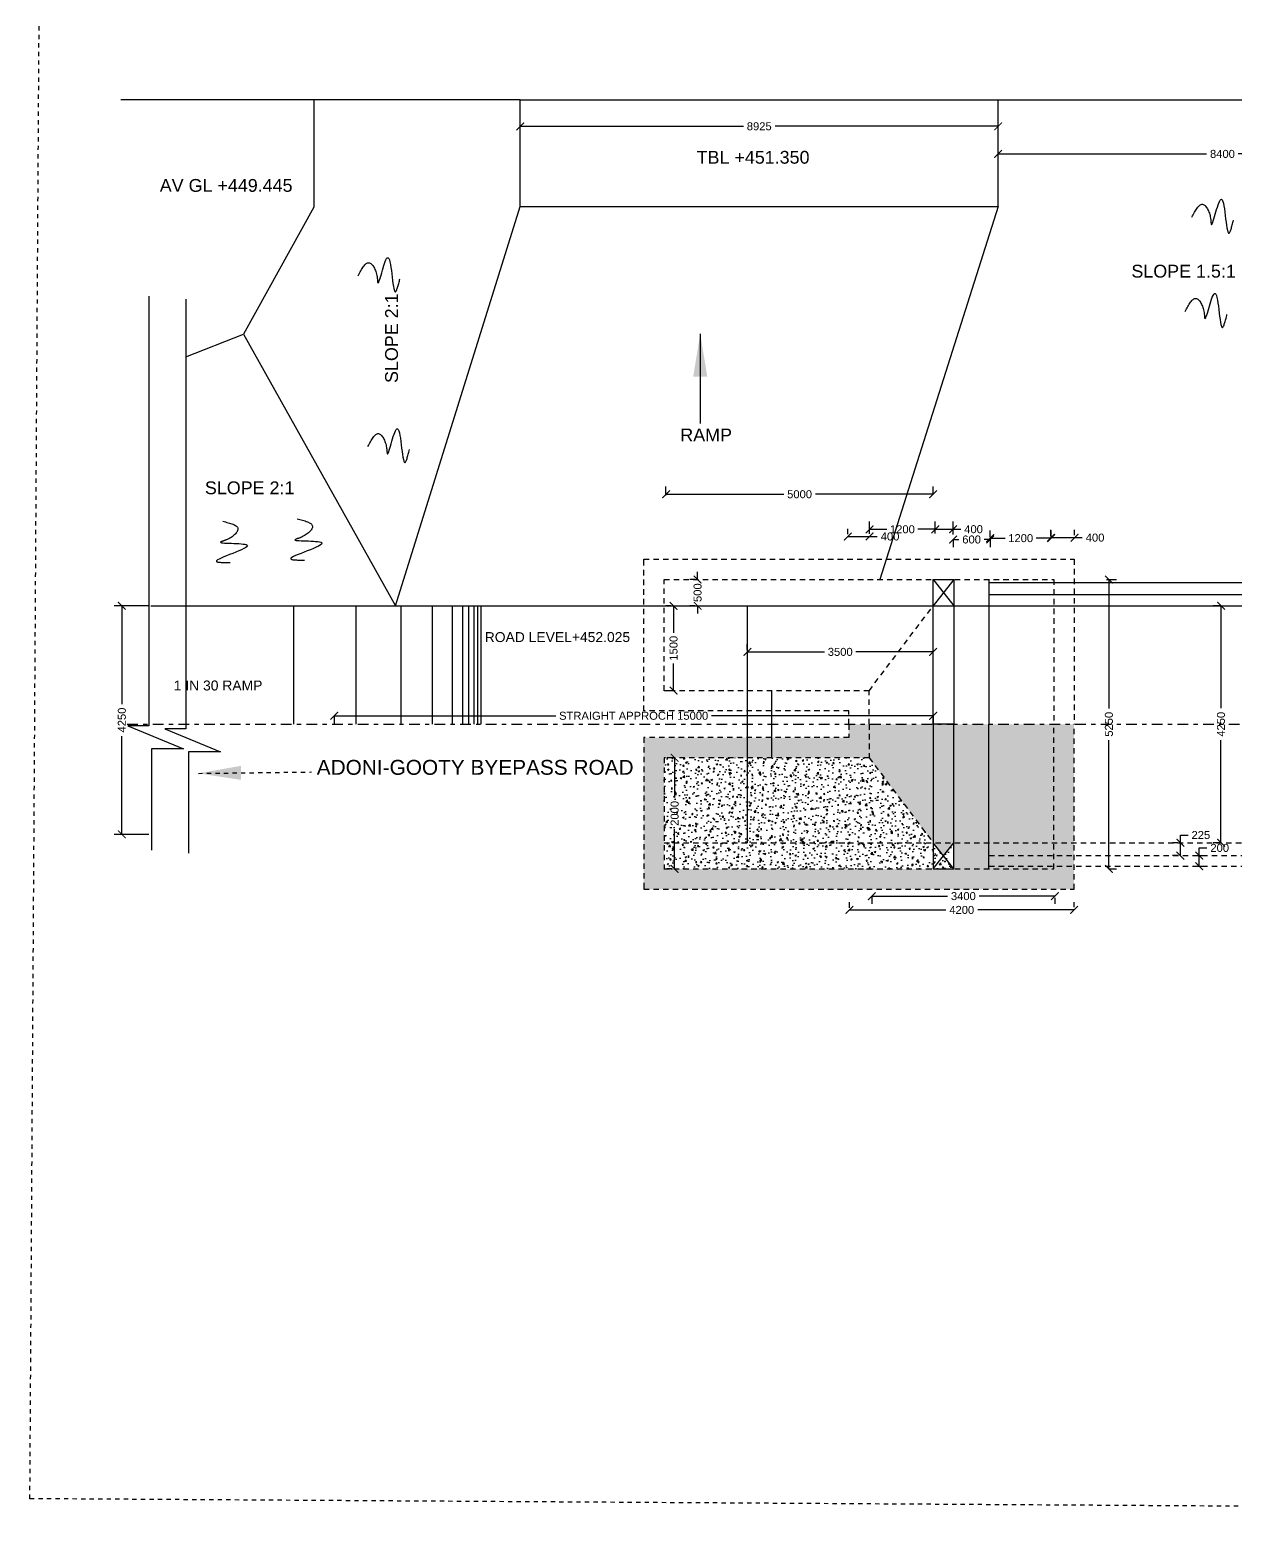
# Model space of a CAD drawing. Header units: inches. Extents: x 334 to 11487, y 381 to 10656.
# Drawn here: x 479.98 to 508.21, y 459.15 to 494.18 of the extents above; entities that cross this region are included whole.
import ezdxf

# ---------------------------------------------------------------- set-up
doc = ezdxf.new("R2010")
doc.units = ezdxf.units.IN
doc.header["$MEASUREMENT"] = 0
doc.linetypes.add('DASHDOT', pattern=[1, 0.5, -0.25, 0, -0.25])
doc.linetypes.add('HIDDEN', pattern=[9.525, 6.35, -3.175])
for name, color, linetype in [('DIMENSION', 255, 'Continuous'), ('DRAWING', 7, 'Continuous'), ('HATCH', 7, 'Continuous'), ('TEXT', 255, 'Continuous')]:
    doc.layers.add(name, color=color, linetype=linetype)
doc.layers.get('0').off()
doc.styles.get("Standard").update_dxf_attribs({"font": 'arial.ttf'})
doc.styles.add('TIMES NEW ROMAN', font='times.ttf')
doc.dimstyles.new('dig', dxfattribs={"dimtxt": 0.1875, "dimasz": 0.18, "dimexe": 0.18, "dimexo": 0.0625, "dimgap": 0.09, "dimtad": 0, "dimtih": 1, "dimtoh": 1, "dimdec": 4, "dimzin": 0, "dimdsep": 46, "dimtxsty": 'Standard', "dimblk": 'ARCHTICK', "dimcen": 0.09, "dimadec": 0, "dimazin": 0, "dimtfac": 1, "dimtdec": 4, "dimtofl": 0, "dimtmove": 0, "dimatfit": 3, "dimldrblk": 'ARCHTICK', "dimfxl": 1, "dimtolj": 1, "dimtzin": 0, "dimarcsym": 0})
doc.dimstyles.new('ISO-25', dxfattribs={"dimtxt": 0.636364, "dimasz": 1, "dimexe": 1.25, "dimexo": 0.625, "dimtad": 0, "dimtih": 1, "dimtoh": 1, "dimlfac": 100, "dimtxsty": 'TIMES NEW ROMAN', "dimcen": 2.5, "dimadec": 0, "dimazin": 0, "dimtfac": 1, "dimtmove": 0, "dimatfit": 3, "dimfxl": 1, "dimarcsym": 0})
pattern_1 = [(50, (0, 0), (0.35863009, -0.03137607), [0.0375, -0.4125]), (355, (0, 0), (-0.06937567, 0.37609607), [0.03, -0.33]), (100.4514, (0.0299, -0.0026), (0.28925469, 0.34471977), [0.0318701, -0.35057106]), (46.1842, (0, 0.1), (0.53362052, -0.0827595), [0.05625, -0.61875]), (96.6356, (0.04447, 0.0931), (0.46733135, 0.48705894), [0.04780514, -0.5258565]), (351.1842, (0, 0.1), (0.46733097, 0.4870593), [0.045, -0.495]), (21, (0.05, 0.075), (0.29845353, -0.20130945), [0.0375, -0.4125]), (326, (0.05, 0.075), (0.12165767, 0.36257502), [0.03, -0.33]), (71.4514, (0.07487, 0.05822), (0.42011131, 0.16126525), [0.0318701, -0.35057106]), (37.5, (0, 0), (0.006079928, 0.166446927), [0, -0.326, 0, -0.335, 0, -0.33125]), (7.5, (0, 0), (0.13153477, 0.197205856), [0, -0.191, 0, -0.3185, 0, -0.12625]), (327.5, (-0.1115, 0), (0.266911218, -0.011277436), [0, -0.125, 0, -0.39, 0, -0.5175]), (317.5, (-0.1615, 0), (0.291593085, 0.05005249), [0, -0.1625, 0, -0.259, 0, -0.3675])]

# ---------------------------------------------------------------- blocks, each defined once
blk = doc.blocks.new('_ArchTick')
at = {"color": 0, "linetype": 'ByBlock', "const_width": 0.15}
blk.add_lwpolyline([(-0.5, -0.5), (0.5, 0.5)], dxfattribs=at)
blk = doc.blocks.new('*D67')
at = {"layer": 'Defpoints', "color": 0, "ltscale": 0.02, "transparency": 16777216}
for p in [(494.88, 483.203), (501.137, 483.297), (501.137, 483.234)]:
    blk.add_point(p, dxfattribs=at)
at = {"layer": 'DIMENSION', "color": 0, "lineweight": -2, "ltscale": 0.02, "transparency": 16777216}
for p, q in [((494.88, 483.266), (494.88, 483.477)), ((501.137, 483.297), (501.137, 483.477)), ((494.88, 483.297), (497.639, 483.297)), ((501.137, 483.297), (498.378, 483.297))]:
    blk.add_line(p, q, dxfattribs=at)
at = {"layer": 'DIMENSION', "color": 0, "lineweight": -2, "ltscale": 0.02, "transparency": 16777216, "xscale": 0.18, "yscale": 0.18, "zscale": 0.18, "rotation": 180}
blk.add_blockref('_ArchTick', (494.88, 483.297), dxfattribs=at)
at = {"layer": 'DIMENSION', "color": 0, "lineweight": -2, "ltscale": 0.02, "transparency": 16777216, "xscale": 0.18, "yscale": 0.18, "zscale": 0.18}
blk.add_blockref('_ArchTick', (501.137, 483.297), dxfattribs=at)
at = {"layer": 'DIMENSION', "color": 0, "ltscale": 0.02, "transparency": 16777216, "insert": (498.009, 483.297), "char_height": 0.1875, "attachment_point": 5}
blk.add_mtext('\\A1;5000', dxfattribs=at)
blk = doc.blocks.new('*D68')
at = {"layer": 'Defpoints', "color": 0, "ltscale": 0.02, "transparency": 16777216}
for p in [(487.109, 478.174), (501.137, 478.174), (501.137, 478.107)]:
    blk.add_point(p, dxfattribs=at)
at = {"layer": 'DIMENSION', "color": 0, "lineweight": -2, "ltscale": 0.02, "transparency": 16777216}
for p, q in [((487.109, 478.111), (487.109, 477.927)), ((487.109, 478.107), (492.298, 478.107)), ((501.137, 478.107), (495.947, 478.107)), ((501.137, 478.111), (501.137, 477.927))]:
    blk.add_line(p, q, dxfattribs=at)
at = {"layer": 'DIMENSION', "color": 0, "lineweight": -2, "ltscale": 0.02, "transparency": 16777216, "xscale": 0.18, "yscale": 0.18, "zscale": 0.18, "rotation": 180}
blk.add_blockref('_ArchTick', (487.109, 478.107), dxfattribs=at)
at = {"layer": 'DIMENSION', "color": 0, "lineweight": -2, "ltscale": 0.02, "transparency": 16777216, "xscale": 0.18, "yscale": 0.18, "zscale": 0.18}
blk.add_blockref('_ArchTick', (501.137, 478.107), dxfattribs=at)
at = {"layer": 'DIMENSION', "color": 0, "ltscale": 0.02, "transparency": 16777216, "insert": (494.123, 478.107), "char_height": 0.1875, "attachment_point": 5}
blk.add_mtext('\\A1;STRAIGHT APPROCH 15000', dxfattribs=at)
blk = doc.blocks.new('*D69')
at = {"layer": 'Defpoints', "color": 0, "ltscale": 0.02, "transparency": 16777216}
for p in [(495.058, 480.685), (495.058, 478.695), (495.058, 478.695)]:
    blk.add_point(p, dxfattribs=at)
at = {"layer": 'DIMENSION', "color": 0, "lineweight": -2, "ltscale": 0.02, "transparency": 16777216}
for p, q in [((494.996, 480.685), (494.878, 480.685)), ((495.058, 480.685), (495.058, 480.051)), ((495.058, 478.695), (495.058, 479.329)), ((494.996, 478.695), (494.878, 478.695))]:
    blk.add_line(p, q, dxfattribs=at)
at = {"layer": 'DIMENSION', "color": 0, "lineweight": -2, "ltscale": 0.02, "transparency": 16777216, "xscale": 0.18, "yscale": 0.18, "zscale": 0.18}
for p, rotation in [((495.058, 480.685), 90), ((495.058, 478.695), 270)]:
    blk.add_blockref('_ArchTick', p, dxfattribs=dict(at, rotation=rotation))
at = {"layer": 'DIMENSION', "color": 0, "ltscale": 0.02, "transparency": 16777216, "insert": (495.058, 479.69), "char_height": 0.1875, "attachment_point": 5, "rotation": 90}
blk.add_mtext('\\A1;1500', dxfattribs=at)
blk = doc.blocks.new('*D70')
at = {"layer": 'Defpoints', "color": 0, "ltscale": 0.02, "transparency": 16777216}
for p in [(495.621, 481.299), (495.621, 480.685), (495.621, 480.685)]:
    blk.add_point(p, dxfattribs=at)
at = {"layer": 'DIMENSION', "color": 0, "lineweight": -2, "ltscale": 0.02, "transparency": 16777216}
for p, q in [((495.621, 481.299), (495.621, 481.479)), ((495.559, 481.299), (495.441, 481.299)), ((495.559, 480.685), (495.441, 480.685)), ((495.621, 480.685), (495.621, 480.505))]:
    blk.add_line(p, q, dxfattribs=at)
at = {"layer": 'DIMENSION', "color": 0, "lineweight": -2, "ltscale": 0.02, "transparency": 16777216, "xscale": 0.18, "yscale": 0.18, "zscale": 0.18}
for p, rotation in [((495.621, 481.299), 270), ((495.621, 480.685), 90)]:
    blk.add_blockref('_ArchTick', p, dxfattribs=dict(at, rotation=rotation))
at = {"layer": 'DIMENSION', "color": 0, "ltscale": 0.02, "transparency": 16777216, "insert": (495.621, 480.992), "char_height": 0.1875, "attachment_point": 5, "rotation": 90}
blk.add_mtext('\\A1;500', dxfattribs=at)
blk = doc.blocks.new('*D71')
at = {"layer": 'Defpoints', "color": 0, "ltscale": 0.02, "transparency": 16777216}
for p in [(496.784, 479.597), (501.137, 479.604), (501.137, 479.597)]:
    blk.add_point(p, dxfattribs=at)
at = {"layer": 'DIMENSION', "color": 0, "lineweight": -2, "ltscale": 0.02, "transparency": 16777216}
for p, q in [((496.784, 479.66), (496.784, 479.784)), ((496.784, 479.604), (498.591, 479.604)), ((501.137, 479.604), (499.33, 479.604)), ((501.137, 479.66), (501.137, 479.784))]:
    blk.add_line(p, q, dxfattribs=at)
at = {"layer": 'DIMENSION', "color": 0, "lineweight": -2, "ltscale": 0.02, "transparency": 16777216, "xscale": 0.18, "yscale": 0.18, "zscale": 0.18, "rotation": 180}
blk.add_blockref('_ArchTick', (496.784, 479.604), dxfattribs=at)
at = {"layer": 'DIMENSION', "color": 0, "lineweight": -2, "ltscale": 0.02, "transparency": 16777216, "xscale": 0.18, "yscale": 0.18, "zscale": 0.18}
blk.add_blockref('_ArchTick', (501.137, 479.604), dxfattribs=at)
at = {"layer": 'DIMENSION', "color": 0, "ltscale": 0.02, "transparency": 16777216, "insert": (498.961, 479.604), "char_height": 0.1875, "attachment_point": 5}
blk.add_mtext('\\A1;3500', dxfattribs=at)
blk = doc.blocks.new('*D72')
at = {"layer": 'Defpoints', "color": 0, "ltscale": 0.02, "transparency": 16777216}
for p in [(499.136, 482.3), (499.648, 482.308), (499.648, 482.308)]:
    blk.add_point(p, dxfattribs=at)
at = {"layer": 'DIMENSION', "color": 0, "lineweight": -2, "ltscale": 0.02, "transparency": 16777216}
for p, q in [((499.136, 482.362), (499.136, 482.488)), ((499.648, 482.37), (499.648, 482.488)), ((499.136, 482.308), (499.648, 482.308)), ((499.648, 482.308), (499.828, 482.308))]:
    blk.add_line(p, q, dxfattribs=at)
at = {"layer": 'DIMENSION', "color": 0, "lineweight": -2, "ltscale": 0.02, "transparency": 16777216, "xscale": 0.18, "yscale": 0.18, "zscale": 0.18, "rotation": 180}
blk.add_blockref('_ArchTick', (499.136, 482.308), dxfattribs=at)
at = {"layer": 'DIMENSION', "color": 0, "lineweight": -2, "ltscale": 0.02, "transparency": 16777216, "xscale": 0.18, "yscale": 0.18, "zscale": 0.18}
blk.add_blockref('_ArchTick', (499.648, 482.308), dxfattribs=at)
at = {"layer": 'DIMENSION', "color": 0, "ltscale": 0.02, "transparency": 16777216, "insert": (500.128, 482.308), "char_height": 0.1875, "attachment_point": 5}
blk.add_mtext('\\A1;400', dxfattribs=at)
blk = doc.blocks.new('*D73')
at = {"layer": 'Defpoints', "color": 0, "ltscale": 0.02, "transparency": 16777216}
for p in [(499.648, 482.476), (499.648, 482.308), (501.187, 482.313)]:
    blk.add_point(p, dxfattribs=at)
at = {"layer": 'DIMENSION', "color": 0, "lineweight": -2, "ltscale": 0.02, "transparency": 16777216}
for p, q in [((499.648, 482.37), (499.648, 482.656)), ((499.648, 482.476), (500.056, 482.476)), ((501.187, 482.476), (500.778, 482.476)), ((501.187, 482.375), (501.187, 482.656))]:
    blk.add_line(p, q, dxfattribs=at)
at = {"layer": 'DIMENSION', "color": 0, "lineweight": -2, "ltscale": 0.02, "transparency": 16777216, "xscale": 0.18, "yscale": 0.18, "zscale": 0.18, "rotation": 180}
blk.add_blockref('_ArchTick', (499.648, 482.476), dxfattribs=at)
at = {"layer": 'DIMENSION', "color": 0, "lineweight": -2, "ltscale": 0.02, "transparency": 16777216, "xscale": 0.18, "yscale": 0.18, "zscale": 0.18}
blk.add_blockref('_ArchTick', (501.187, 482.476), dxfattribs=at)
at = {"layer": 'DIMENSION', "color": 0, "ltscale": 0.02, "transparency": 16777216, "insert": (500.417, 482.476), "char_height": 0.1875, "attachment_point": 5}
blk.add_mtext('\\A1;1200', dxfattribs=at)
blk = doc.blocks.new('*D74')
at = {"layer": 'Defpoints', "color": 0, "ltscale": 0.02, "transparency": 16777216}
for p in [(501.603, 482.478), (501.187, 482.313), (501.603, 482.294)]:
    blk.add_point(p, dxfattribs=at)
at = {"layer": 'DIMENSION', "color": 0, "lineweight": -2, "ltscale": 0.02, "transparency": 16777216}
for p, q in [((501.187, 482.375), (501.187, 482.658)), ((501.187, 482.478), (501.603, 482.478)), ((501.603, 482.356), (501.603, 482.658)), ((501.603, 482.478), (501.783, 482.478))]:
    blk.add_line(p, q, dxfattribs=at)
at = {"layer": 'DIMENSION', "color": 0, "lineweight": -2, "ltscale": 0.02, "transparency": 16777216, "xscale": 0.18, "yscale": 0.18, "zscale": 0.18, "rotation": 180}
blk.add_blockref('_ArchTick', (501.187, 482.478), dxfattribs=at)
at = {"layer": 'DIMENSION', "color": 0, "lineweight": -2, "ltscale": 0.02, "transparency": 16777216, "xscale": 0.18, "yscale": 0.18, "zscale": 0.18}
blk.add_blockref('_ArchTick', (501.603, 482.478), dxfattribs=at)
at = {"layer": 'DIMENSION', "color": 0, "ltscale": 0.02, "transparency": 16777216, "insert": (502.084, 482.478), "char_height": 0.1875, "attachment_point": 5}
blk.add_mtext('\\A1;400', dxfattribs=at)
blk = doc.blocks.new('*D75')
at = {"layer": 'Defpoints', "color": 0, "ltscale": 0.02, "transparency": 16777216}
for p in [(501.603, 482.294), (502.474, 482.294), (502.474, 482.237)]:
    blk.add_point(p, dxfattribs=at)
at = {"layer": 'DIMENSION', "color": 0, "lineweight": -2, "ltscale": 0.02, "transparency": 16777216}
for p, q in [((501.603, 482.237), (501.741, 482.237)), ((501.603, 482.231), (501.603, 482.057)), ((502.474, 482.237), (502.336, 482.237)), ((502.474, 482.231), (502.474, 482.057))]:
    blk.add_line(p, q, dxfattribs=at)
at = {"layer": 'DIMENSION', "color": 0, "lineweight": -2, "ltscale": 0.02, "transparency": 16777216, "xscale": 0.18, "yscale": 0.18, "zscale": 0.18, "rotation": 180}
blk.add_blockref('_ArchTick', (501.603, 482.237), dxfattribs=at)
at = {"layer": 'DIMENSION', "color": 0, "lineweight": -2, "ltscale": 0.02, "transparency": 16777216, "xscale": 0.18, "yscale": 0.18, "zscale": 0.18}
blk.add_blockref('_ArchTick', (502.474, 482.237), dxfattribs=at)
at = {"layer": 'DIMENSION', "color": 0, "ltscale": 0.02, "transparency": 16777216, "insert": (502.038, 482.237), "char_height": 0.1875, "attachment_point": 5}
blk.add_mtext('\\A1;600', dxfattribs=at)
blk = doc.blocks.new('*D76')
at = {"layer": 'Defpoints', "color": 0, "ltscale": 0.02, "transparency": 16777216}
for p in [(502.474, 482.231), (503.903, 482.268), (503.903, 482.211)]:
    blk.add_point(p, dxfattribs=at)
at = {"layer": 'DIMENSION', "color": 0, "lineweight": -2, "ltscale": 0.02, "transparency": 16777216}
for p, q in [((502.474, 482.294), (502.474, 482.448)), ((503.903, 482.274), (503.903, 482.448)), ((502.474, 482.268), (502.827, 482.268)), ((503.903, 482.268), (503.549, 482.268))]:
    blk.add_line(p, q, dxfattribs=at)
at = {"layer": 'DIMENSION', "color": 0, "lineweight": -2, "ltscale": 0.02, "transparency": 16777216, "xscale": 0.18, "yscale": 0.18, "zscale": 0.18, "rotation": 180}
blk.add_blockref('_ArchTick', (502.474, 482.268), dxfattribs=at)
at = {"layer": 'DIMENSION', "color": 0, "lineweight": -2, "ltscale": 0.02, "transparency": 16777216, "xscale": 0.18, "yscale": 0.18, "zscale": 0.18}
blk.add_blockref('_ArchTick', (503.903, 482.268), dxfattribs=at)
at = {"layer": 'DIMENSION', "color": 0, "ltscale": 0.02, "transparency": 16777216, "insert": (503.188, 482.268), "char_height": 0.1875, "attachment_point": 5}
blk.add_mtext('\\A1;1200', dxfattribs=at)
blk = doc.blocks.new('*D77')
at = {"layer": 'Defpoints', "color": 0, "ltscale": 0.02, "transparency": 16777216}
for p in [(503.894, 482.259), (504.45, 482.281), (504.45, 482.281)]:
    blk.add_point(p, dxfattribs=at)
at = {"layer": 'DIMENSION', "color": 0, "lineweight": -2, "ltscale": 0.02, "transparency": 16777216}
for p, q in [((503.894, 482.321), (503.894, 482.461)), ((504.45, 482.343), (504.45, 482.461)), ((503.894, 482.281), (504.45, 482.281)), ((504.45, 482.281), (504.63, 482.281))]:
    blk.add_line(p, q, dxfattribs=at)
at = {"layer": 'DIMENSION', "color": 0, "lineweight": -2, "ltscale": 0.02, "transparency": 16777216, "xscale": 0.18, "yscale": 0.18, "zscale": 0.18, "rotation": 180}
blk.add_blockref('_ArchTick', (503.894, 482.281), dxfattribs=at)
at = {"layer": 'DIMENSION', "color": 0, "lineweight": -2, "ltscale": 0.02, "transparency": 16777216, "xscale": 0.18, "yscale": 0.18, "zscale": 0.18}
blk.add_blockref('_ArchTick', (504.45, 482.281), dxfattribs=at)
at = {"layer": 'DIMENSION', "color": 0, "ltscale": 0.02, "transparency": 16777216, "insert": (504.93, 482.281), "char_height": 0.1875, "attachment_point": 5}
blk.add_mtext('\\A1;400', dxfattribs=at)
blk = doc.blocks.new('*D80')
at = {"layer": 'Defpoints', "color": 0, "ltscale": 0.02, "transparency": 16777216}
for p in [(505.136, 481.299), (505.185, 474.519), (505.254, 474.519)]:
    blk.add_point(p, dxfattribs=at)
at = {"layer": 'DIMENSION', "color": 0, "lineweight": -2, "ltscale": 0.02, "transparency": 16777216}
for p, q in [((505.199, 481.299), (505.434, 481.299)), ((505.254, 481.299), (505.254, 478.279)), ((505.254, 474.519), (505.254, 477.539)), ((505.248, 474.519), (505.434, 474.519))]:
    blk.add_line(p, q, dxfattribs=at)
at = {"layer": 'DIMENSION', "color": 0, "lineweight": -2, "ltscale": 0.02, "transparency": 16777216, "xscale": 0.18, "yscale": 0.18, "zscale": 0.18}
for p, rotation in [((505.254, 481.299), 90), ((505.254, 474.519), 270)]:
    blk.add_blockref('_ArchTick', p, dxfattribs=dict(at, rotation=rotation))
at = {"layer": 'DIMENSION', "color": 0, "ltscale": 0.02, "transparency": 16777216, "insert": (505.254, 477.909), "char_height": 0.1875, "attachment_point": 5, "rotation": 90}
blk.add_mtext('\\A1;5250', dxfattribs=at)
blk = doc.blocks.new('*D81')
at = {"layer": 'Defpoints', "color": 0, "ltscale": 0.02, "transparency": 16777216}
for p in [(507.879, 480.685), (507.946, 480.685), (507.946, 475.133)]:
    blk.add_point(p, dxfattribs=at)
at = {"layer": 'DIMENSION', "color": 0, "lineweight": -2, "ltscale": 0.02, "transparency": 16777216}
for p, q in [((507.884, 480.685), (507.699, 480.685)), ((507.879, 480.685), (507.879, 478.283)), ((507.879, 475.133), (507.879, 477.536)), ((507.884, 475.133), (507.699, 475.133))]:
    blk.add_line(p, q, dxfattribs=at)
at = {"layer": 'DIMENSION', "color": 0, "lineweight": -2, "ltscale": 0.02, "transparency": 16777216, "xscale": 0.18, "yscale": 0.18, "zscale": 0.18}
for p, rotation in [((507.879, 480.685), 90), ((507.879, 475.133), 270)]:
    blk.add_blockref('_ArchTick', p, dxfattribs=dict(at, rotation=rotation))
at = {"layer": 'DIMENSION', "color": 0, "ltscale": 0.02, "transparency": 16777216, "insert": (507.879, 477.909), "char_height": 0.1875, "attachment_point": 5, "rotation": 90}
blk.add_mtext('\\A1;4250', dxfattribs=at)
blk = doc.blocks.new('*D82')
at = {"layer": 'Defpoints', "color": 0, "ltscale": 0.02, "transparency": 16777216}
for p in [(506.927, 475.133), (506.927, 475.133), (506.927, 474.831)]:
    blk.add_point(p, dxfattribs=at)
at = {"layer": 'DIMENSION', "color": 0, "lineweight": -2, "ltscale": 0.02, "transparency": 16777216}
for p, q in [((506.865, 475.133), (506.747, 475.133)), ((506.927, 475.133), (506.927, 475.313)), ((506.927, 475.313), (507.107, 475.313)), ((506.927, 474.831), (506.927, 475.133)), ((506.865, 474.831), (506.747, 474.831))]:
    blk.add_line(p, q, dxfattribs=at)
at = {"layer": 'DIMENSION', "color": 0, "lineweight": -2, "ltscale": 0.02, "transparency": 16777216, "xscale": 0.18, "yscale": 0.18, "zscale": 0.18}
for p, rotation in [((506.927, 475.133), 90), ((506.927, 474.831), 270)]:
    blk.add_blockref('_ArchTick', p, dxfattribs=dict(at, rotation=rotation))
at = {"layer": 'DIMENSION', "color": 0, "ltscale": 0.02, "transparency": 16777216, "insert": (507.407, 475.313), "char_height": 0.1875, "attachment_point": 5}
blk.add_mtext('\\A1;225', dxfattribs=at)
blk = doc.blocks.new('*D83')
at = {"layer": 'Defpoints', "color": 0, "ltscale": 0.02, "transparency": 16777216}
for p in [(507.282, 474.831), (507.371, 474.831), (507.282, 474.583)]:
    blk.add_point(p, dxfattribs=at)
at = {"layer": 'DIMENSION', "color": 0, "lineweight": -2, "ltscale": 0.02, "transparency": 16777216}
for p, q in [((507.344, 474.831), (507.551, 474.831)), ((507.371, 474.831), (507.371, 475.011)), ((507.371, 475.011), (507.551, 475.011)), ((507.371, 474.583), (507.371, 474.831)), ((507.344, 474.583), (507.551, 474.583))]:
    blk.add_line(p, q, dxfattribs=at)
at = {"layer": 'DIMENSION', "color": 0, "lineweight": -2, "ltscale": 0.02, "transparency": 16777216, "xscale": 0.18, "yscale": 0.18, "zscale": 0.18}
for p, rotation in [((507.371, 474.831), 90), ((507.371, 474.583), 270)]:
    blk.add_blockref('_ArchTick', p, dxfattribs=dict(at, rotation=rotation))
at = {"layer": 'DIMENSION', "color": 0, "ltscale": 0.02, "transparency": 16777216, "insert": (507.849, 475.011), "char_height": 0.1875, "attachment_point": 5}
blk.add_mtext('\\A1;200', dxfattribs=at)
blk = doc.blocks.new('*D94')
at = {"layer": 'Defpoints', "color": 0, "ltscale": 0.02, "transparency": 16777216}
for p in [(495.083, 477.123), (495.083, 477.123), (495.083, 474.519)]:
    blk.add_point(p, dxfattribs=at)
at = {"layer": 'DIMENSION', "color": 0, "lineweight": -2, "ltscale": 0.02, "transparency": 16777216}
for p, q in [((495.021, 477.123), (494.903, 477.123)), ((495.083, 477.123), (495.083, 476.192)), ((495.083, 474.519), (495.083, 475.45)), ((495.021, 474.519), (494.903, 474.519))]:
    blk.add_line(p, q, dxfattribs=at)
at = {"layer": 'DIMENSION', "color": 0, "lineweight": -2, "ltscale": 0.02, "transparency": 16777216, "xscale": 0.18, "yscale": 0.18, "zscale": 0.18}
for p, rotation in [((495.083, 477.123), 90), ((495.083, 474.519), 270)]:
    blk.add_blockref('_ArchTick', p, dxfattribs=dict(at, rotation=rotation))
at = {"layer": 'DIMENSION', "color": 0, "ltscale": 0.02, "transparency": 16777216, "insert": (495.083, 475.821), "char_height": 0.1875, "attachment_point": 5, "rotation": 90}
blk.add_mtext('\\A1;2000', dxfattribs=at)
blk = doc.blocks.new('*D95')
at = {"layer": 'Defpoints', "color": 0, "ltscale": 0.02, "transparency": 16777216}
for p in [(499.699, 473.922), (503.991, 473.906), (503.991, 473.882)]:
    blk.add_point(p, dxfattribs=at)
at = {"layer": 'DIMENSION', "color": 0, "lineweight": -2, "ltscale": 0.02, "transparency": 16777216}
for p, q in [((499.699, 473.882), (501.476, 473.882)), ((499.699, 473.86), (499.699, 473.702)), ((503.991, 473.882), (502.215, 473.882)), ((503.991, 473.844), (503.991, 473.702))]:
    blk.add_line(p, q, dxfattribs=at)
at = {"layer": 'DIMENSION', "color": 0, "lineweight": -2, "ltscale": 0.02, "transparency": 16777216, "xscale": 0.18, "yscale": 0.18, "zscale": 0.18, "rotation": 180}
blk.add_blockref('_ArchTick', (499.699, 473.882), dxfattribs=at)
at = {"layer": 'DIMENSION', "color": 0, "lineweight": -2, "ltscale": 0.02, "transparency": 16777216, "xscale": 0.18, "yscale": 0.18, "zscale": 0.18}
blk.add_blockref('_ArchTick', (503.991, 473.882), dxfattribs=at)
at = {"layer": 'DIMENSION', "color": 0, "ltscale": 0.02, "transparency": 16777216, "insert": (501.845, 473.882), "char_height": 0.1875, "attachment_point": 5}
blk.add_mtext('\\A1;3400', dxfattribs=at)
blk = doc.blocks.new('*D96')
at = {"layer": 'Defpoints', "color": 0, "ltscale": 0.02, "transparency": 16777216}
for p in [(499.176, 473.55), (504.438, 473.558), (504.438, 473.558)]:
    blk.add_point(p, dxfattribs=at)
at = {"layer": 'DIMENSION', "color": 0, "lineweight": -2, "ltscale": 0.02, "transparency": 16777216}
for p, q in [((499.176, 473.612), (499.176, 473.738)), ((504.438, 473.62), (504.438, 473.738)), ((499.176, 473.558), (501.433, 473.558)), ((504.438, 473.558), (502.18, 473.558))]:
    blk.add_line(p, q, dxfattribs=at)
at = {"layer": 'DIMENSION', "color": 0, "lineweight": -2, "ltscale": 0.02, "transparency": 16777216, "xscale": 0.18, "yscale": 0.18, "zscale": 0.18, "rotation": 180}
blk.add_blockref('_ArchTick', (499.176, 473.558), dxfattribs=at)
at = {"layer": 'DIMENSION', "color": 0, "lineweight": -2, "ltscale": 0.02, "transparency": 16777216, "xscale": 0.18, "yscale": 0.18, "zscale": 0.18}
blk.add_blockref('_ArchTick', (504.438, 473.558), dxfattribs=at)
at = {"layer": 'DIMENSION', "color": 0, "ltscale": 0.02, "transparency": 16777216, "insert": (501.807, 473.558), "char_height": 0.1875, "attachment_point": 5}
blk.add_mtext('\\A1;4200', dxfattribs=at)
blk = doc.blocks.new('*D98')
at = {"layer": 'Defpoints', "color": 0, "ltscale": 0.02, "transparency": 16777216}
for p in [(502.66, 491.918), (502.66, 491.902), (491.468, 491.785)]:
    blk.add_point(p, dxfattribs=at)
at = {"layer": 'DIMENSION', "color": 0, "lineweight": -2, "ltscale": 0.02, "transparency": 16777216}
for p, q in [((491.468, 491.848), (491.468, 492.098)), ((491.468, 491.918), (496.693, 491.918)), ((502.66, 491.918), (497.435, 491.918)), ((502.66, 491.964), (502.66, 492.098))]:
    blk.add_line(p, q, dxfattribs=at)
at = {"layer": 'DIMENSION', "color": 0, "lineweight": -2, "ltscale": 0.02, "transparency": 16777216, "xscale": 0.18, "yscale": 0.18, "zscale": 0.18, "rotation": 180}
blk.add_blockref('_ArchTick', (491.468, 491.918), dxfattribs=at)
at = {"layer": 'DIMENSION', "color": 0, "lineweight": -2, "ltscale": 0.02, "transparency": 16777216, "xscale": 0.18, "yscale": 0.18, "zscale": 0.18}
blk.add_blockref('_ArchTick', (502.66, 491.918), dxfattribs=at)
at = {"layer": 'DIMENSION', "color": 0, "ltscale": 0.02, "transparency": 16777216, "insert": (497.064, 491.918), "char_height": 0.1875, "attachment_point": 5}
blk.add_mtext('\\A1;8925', dxfattribs=at)
blk = doc.blocks.new('*D99')
at = {"layer": 'Defpoints', "color": 0, "ltscale": 0.02, "transparency": 16777216}
for p in [(513.165, 491.271), (502.66, 491.015), (513.165, 491.015)]:
    blk.add_point(p, dxfattribs=at)
at = {"layer": 'DIMENSION', "color": 0, "lineweight": -2, "ltscale": 0.02, "transparency": 16777216}
for p, q in [((502.66, 491.077), (502.66, 491.451)), ((502.66, 491.271), (507.543, 491.271)), ((513.165, 491.271), (508.283, 491.271)), ((513.165, 491.077), (513.165, 491.451))]:
    blk.add_line(p, q, dxfattribs=at)
at = {"layer": 'DIMENSION', "color": 0, "lineweight": -2, "ltscale": 0.02, "transparency": 16777216, "xscale": 0.18, "yscale": 0.18, "zscale": 0.18, "rotation": 180}
blk.add_blockref('_ArchTick', (502.66, 491.271), dxfattribs=at)
at = {"layer": 'DIMENSION', "color": 0, "lineweight": -2, "ltscale": 0.02, "transparency": 16777216, "xscale": 0.18, "yscale": 0.18, "zscale": 0.18}
blk.add_blockref('_ArchTick', (513.165, 491.271), dxfattribs=at)
at = {"layer": 'DIMENSION', "color": 0, "ltscale": 0.02, "transparency": 16777216, "insert": (507.913, 491.271), "char_height": 0.1875, "attachment_point": 5}
blk.add_mtext('\\A1;8400', dxfattribs=at)
blk = doc.blocks.new('*D119')
at = {"layer": 'Defpoints', "color": 0, "ltscale": 0.02, "transparency": 16777216}
for p in [(482.811, 480.685), (482.136, 475.33), (482.831, 475.33)]:
    blk.add_point(p, dxfattribs=at)
at = {"layer": 'DIMENSION', "color": 0, "lineweight": -2, "ltscale": 0.02, "transparency": 16777216}
for p, q in [((482.749, 480.685), (481.956, 480.685)), ((482.136, 480.685), (482.136, 478.381)), ((482.136, 475.33), (482.136, 477.634)), ((482.768, 475.33), (481.956, 475.33))]:
    blk.add_line(p, q, dxfattribs=at)
at = {"layer": 'DIMENSION', "color": 0, "lineweight": -2, "ltscale": 0.02, "transparency": 16777216, "xscale": 0.18, "yscale": 0.18, "zscale": 0.18}
for p, rotation in [((482.136, 480.685), 90), ((482.136, 475.33), 270)]:
    blk.add_blockref('_ArchTick', p, dxfattribs=dict(at, rotation=rotation))
at = {"layer": 'DIMENSION', "color": 0, "ltscale": 0.02, "transparency": 16777216, "insert": (482.136, 478.008), "char_height": 0.1875, "attachment_point": 5, "rotation": 90}
blk.add_mtext('\\A1;4250', dxfattribs=at)

msp = doc.modelspace()

# ---------------------------------------------------------------- hatches: boundary and pattern name
at = {"layer": 'HATCH', "linetype": 'HIDDEN'}
h = msp.add_hatch(dxfattribs=at)
h.set_pattern_fill('AR-CONC', color=256, scale=0.05, style=0)
h.set_pattern_definition(pattern_1)
h.paths.add_polyline_path([(499.63706, 477.90914), (499.1618, 477.90914), (499.1618, 477.59821), (494.36028, 477.59821), (494.36028, 474.11867), (494.36028, 474.04394), (504.43761, 474.04394), (504.43761, 477.90914), (503.96235, 477.90914), (503.96235, 474.5192), (494.83554, 474.5192), (494.83554, 477.12295), (499.63706, 477.12295)])
h.paths.add_polyline_path([(501.13721, 477.90914), (499.63706, 477.90914), (499.63706, 477.12295), (501.13721, 475.13349)], flags=17)
h.paths.add_polyline_path([(501.62395, 477.90914), (501.13721, 477.90914), (501.13721, 475.13349), (501.38058, 474.82634), (501.62395, 475.13349)], flags=17)
h.paths.add_polyline_path([(502.44376, 477.90914), (501.62395, 477.90914), (501.62395, 474.5192), (502.44376, 474.5192)], flags=17)
h.paths.add_polyline_path([(503.96235, 477.90914), (502.44376, 477.90914), (502.44376, 474.5192), (503.96235, 474.5192)], flags=17)
h = msp.add_hatch(dxfattribs=at)
h.set_pattern_fill('AR-CONC', color=256, scale=0.05, style=0)
h.set_pattern_definition(pattern_1)
h.paths.add_polyline_path([(499.63706, 477.12295), (494.83554, 477.12295), (494.83554, 474.5192), (501.13721, 474.5192), (501.13721, 475.13349)])
h = msp.add_hatch(dxfattribs=at)
h.set_pattern_fill('AR-CONC', color=256, scale=0.05, style=0)
h.set_pattern_definition(pattern_1)
h.paths.add_polyline_path([(501.38058, 474.82634), (501.13721, 475.13349), (501.13721, 474.5192)])
h.paths.add_polyline_path([(501.38058, 474.82634), (501.13721, 474.5192), (501.62395, 474.5192)])
h.paths.add_polyline_path([(501.62395, 475.13349), (501.38058, 474.82634), (501.62395, 474.5192)])

# ---------------------------------------------------------------- linework, layer by layer
at = {"layer": 'DIMENSION', "linetype": 'HIDDEN'}
for points in [[(507.19311, 489.78838), (507.4444, 490.09219), (507.63431, 489.76667), (507.64972, 489.62639), (507.87363, 490.20488), (508.06453, 489.41093), (508.17088, 489.71778)], [(487.67203, 488.41874), (487.92332, 488.72255), (488.11324, 488.39703), (488.12865, 488.25675), (488.35256, 488.83524), (488.54345, 488.04129), (488.6498, 488.34814)], [(507.04172, 487.58088), (507.29301, 487.88469), (507.48292, 487.55917), (507.49834, 487.41888), (507.72225, 487.99738), (507.91314, 487.20343), (508.01949, 487.51028)], [(487.89397, 484.4142), (488.14526, 484.71801), (488.33517, 484.39249), (488.35058, 484.25221), (488.57449, 484.8307), (488.76539, 484.03675), (488.87174, 484.3436)], [(484.4986, 482.6636), (484.85529, 482.49559), (484.5871, 482.23082), (484.45504, 482.18106), (485.07101, 482.10777), (484.3493, 481.72575), (484.67294, 481.69891)], [(486.24324, 482.72051), (486.59993, 482.5525), (486.33174, 482.28773), (486.19967, 482.23797), (486.81565, 482.16468), (486.09393, 481.78266), (486.41758, 481.75582)]]:
    msp.add_spline(points, degree=3, dxfattribs=at)
at = {"layer": 'DRAWING', "linetype": 'DASHDOT', "ltscale": 0.02}
msp.add_lwpolyline([(480.40751, 528.00833), (579.70437, 527.39033), (579.27964, 459.14643), (479.98278, 459.76443)], close=True, dxfattribs=at)
at = {"layer": 'DRAWING', "ltscale": 0.02}
for points in [[(491.46817, 492.5422), (509.1198, 492.5422), (509.1198, 493.19213), (509.60474, 492.17199), (509.60474, 492.72842), (513.16526, 492.72842), (518.90636, 492.72842), (531.50867, 492.72842), (531.50867, 493.48841), (531.93406, 492.25486), (531.93406, 492.84859), (561.18234, 492.84859)], [(486.63572, 492.5422), (482.11607, 492.5422)], [(483.63621, 486.51605), (484.98344, 487.05025), (488.54161, 480.68479), (491.46817, 490.03787), (491.46817, 492.5422), (486.63572, 492.5422), (486.63572, 490.0274), (484.98344, 487.05025)], [(491.46817, 490.03787), (502.66031, 490.03787), (502.66031, 492.5422)], [(502.66031, 490.03787), (499.89229, 481.29908)], [(482.76993, 487.93564), (482.76993, 477.8722), (482.27594, 477.8722), (483.58116, 477.33571), (482.83065, 477.33571), (482.83065, 474.95638)], [(483.63621, 487.86464), (483.63621, 477.8012), (483.14222, 477.8012), (484.44743, 477.26472), (483.69692, 477.26472), (483.69692, 474.88538)], [(501.13721, 481.29908), (501.62395, 480.68479)], [(501.62395, 481.29908), (501.13721, 480.68479)], [(502.44376, 481.29908), (502.44376, 477.90914)], [(502.44376, 481.22769), (535.37507, 481.22769)], [(482.81101, 480.68479), (558.61783, 480.68479)], [(486.15773, 480.68479), (486.15773, 477.90914)], [(487.61603, 480.68479), (487.61603, 477.90914)], [(488.67073, 480.68479), (488.67073, 477.90914)], [(489.4069, 480.68479), (489.4069, 477.90914)], [(489.86894, 480.68479), (489.86894, 477.90914)], [(490.11806, 480.68479), (490.11806, 477.90914)], [(490.25257, 480.68479), (490.25257, 477.90914)], [(490.37716, 480.68479), (490.37716, 477.90914)], [(490.46188, 480.68479), (490.46188, 477.90914)], [(490.54156, 480.68479), (490.54156, 477.90914)], [(496.78446, 480.68479), (496.78446, 475.13349)], [(502.44376, 480.94766), (535.37507, 480.94766)], [(497.35406, 478.69533), (497.35406, 477.12295)], [(502.44376, 474.5192), (502.44376, 477.90914)], [(501.13721, 474.5192), (501.62395, 475.13349)], [(501.62395, 474.5192), (501.13721, 475.13349)]]:
    msp.add_lwpolyline(points, dxfattribs=at)
at = {"layer": 'DRAWING', "linetype": 'HIDDEN', "ltscale": 0.02}
for points in [[(499.1618, 477.90914), (499.1618, 478.22007), (494.36028, 478.22007), (494.36028, 481.69961), (494.36028, 481.77434), (504.43761, 481.77434), (504.43761, 477.90914)], [(499.63706, 477.90914), (499.63706, 478.69533), (494.83554, 478.69533), (494.83554, 481.29908), (503.96235, 481.29908), (503.96235, 477.90914)], [(499.63706, 478.69533), (501.13721, 480.68479)], [(499.1618, 477.90914), (499.1618, 477.59821), (494.36028, 477.59821), (494.36028, 474.11867), (494.36028, 474.04394), (504.43761, 474.04394), (504.43761, 477.90914)], [(499.63706, 477.90914), (499.63706, 477.12295), (494.83554, 477.12295), (494.83554, 474.5192), (503.96235, 474.5192), (503.96235, 477.90914)], [(499.63706, 477.12295), (501.13721, 475.13349)], [(494.83554, 475.13349), (542.99901, 475.13349)], [(502.44376, 474.83145), (535.37507, 474.83145)], [(502.44376, 474.58297), (535.37507, 474.58297)]]:
    msp.add_lwpolyline(points, dxfattribs=at)
at = {"layer": 'DRAWING', "ltscale": 0.02}
for points in [[(501.13721, 481.29908), (501.62395, 481.29908), (501.62395, 477.90914), (501.13721, 477.90914)], [(501.13721, 474.5192), (501.62395, 474.5192), (501.62395, 477.90914), (501.13721, 477.90914)]]:
    msp.add_lwpolyline(points, close=True, dxfattribs=at)
at = {"layer": 'DRAWING', "linetype": 'DASHDOT', "ltscale": 0.5}
msp.add_lwpolyline([(482.26138, 477.90914), (559.81428, 477.90914)], dxfattribs=at)

# ---------------------------------------------------------------- texts
at = {"layer": 'TEXT', "attachment_point": 1}
for s, insert, char_height, width in [('TBL +451.350', (495.59751, 491.34235), 0.3, 2.8487187), ('AV GL +449.445', (483.02387, 490.68361), 0.3, 3.2088675), ('SLOPE 1.5:1', (505.78075, 488.67435), 0.3, 2.8487187), ('RAMP', (495.21522, 484.8377), 0.3, 2.8487187), ('SLOPE 2:1', (484.08106, 483.59873), 0.3, 2.8487187), ('ROAD LEVEL+452.025', (490.63521, 480.06784), 0.2326387, 3.4449601), ('1 IN 30 RAMP ', (483.35111, 478.93381), 0.2326387, 2.0652885), ('ADONI-GOOTY BYEPASS ROAD', (486.7003, 477.07418), 0.348958, 7.8070281)]:
    msp.add_mtext(s, dxfattribs=dict(at, insert=insert, char_height=char_height, width=width))
at = {"layer": 'TEXT', "insert": (488.30224, 485.90559), "char_height": 0.3, "width": 2.8487187, "attachment_point": 1, "rotation": 90}
msp.add_mtext('SLOPE 2:1', dxfattribs=at)

# ---------------------------------------------------------------- dimensions: what is measured, and where the dimension line sits
at = {"layer": 'DIMENSION', "ltscale": 0.02}
for base, p1, p2, text, picture, middle in [((502.66031, 491.91759), (491.46817, 491.78508), (502.66031, 491.90162), '8925', '*D98', (497.06424, 491.91759)), ((513.16526, 491.27141), (502.66031, 491.01461), (513.16526, 491.01461), '8400', '*D99', (507.91278, 491.27141)), ((501.13721, 483.29681), (494.87984, 483.20312), (501.13721, 483.23411), '5000', '*D67', (498.00853, 483.29681)), ((499.64765, 482.30775), (499.13629, 482.29984), (499.64765, 482.30775), '400', '*D72', (500.12824, 482.30775)), ((499.64765, 482.47633), (501.18665, 482.31278), (499.64765, 482.30775), '1200', '*D73', (500.41715, 482.47633)), ((501.60309, 482.47766), (501.18665, 482.31278), (501.60309, 482.29363), '400', '*D74', (502.08368, 482.47766)), ((503.90309, 482.26825), (502.47352, 482.23113), (503.90309, 482.21114), '1200', '*D76', (503.18831, 482.26825)), ((504.4495, 482.28094), (503.89355, 482.25871), (504.4495, 482.28094), '400', '*D77', (504.93009, 482.28094)), ((502.47352, 482.23652), (501.60309, 482.29363), (502.47352, 482.29363), '600', '*D75', (502.03831, 482.23652)), ((501.13721, 479.60411), (496.78446, 479.5971), (501.13721, 479.5971), '3500', '*D71', (498.96084, 479.60411)), ((501.13721, 478.10673), (487.10859, 478.17371), (501.13721, 478.17371), 'STRAIGHT APPROCH 15000', '*D68', (494.1229, 478.10673)), ((503.99101, 473.8825), (499.69931, 473.92211), (503.99101, 473.90626), '3400', '*D95', (501.84516, 473.8825)), ((504.43761, 473.55764), (499.17573, 473.54972), (504.43761, 473.55764), '4200', '*D96', (501.80667, 473.55764))]:
    dim = msp.add_linear_dim(base=base, p1=p1, p2=p2, text=text, dimstyle='dig', dxfattribs=at)
    dim.commit()
    dim.dimension.update_dxf_attribs({"geometry": picture, "text_midpoint": middle})
for base, p1, p2, text, picture, middle in [((495.62133, 480.68479), (495.62133, 481.29908), (495.62133, 480.68479), '500', '*D70', (495.62133, 480.99193)), ((505.25354, 474.5192), (505.13646, 481.29908), (505.18523, 474.5192), '5250', '*D80', (505.25354, 477.90914)), ((482.1358, 475.33023), (482.81101, 480.68479), (482.83065, 475.33023), '4250', '*D119', (482.1358, 478.00751)), ((495.05801, 478.69533), (495.05801, 480.68479), (495.05801, 478.69533), '1500', '*D69', (495.05801, 479.69006)), ((507.87904, 480.68479), (507.9464, 475.13349), (507.9464, 480.68479), '4250', '*D81', (507.87904, 477.90914)), ((495.08341, 477.12295), (495.08341, 474.5192), (495.08341, 477.12295), '2000', '*D94', (495.08341, 475.82107))]:
    dim = msp.add_linear_dim(base=base, p1=p1, p2=p2, angle=90, text=text, dimstyle='dig', dxfattribs=at)
    dim.commit()
    dim.dimension.update_dxf_attribs({"geometry": picture, "text_midpoint": middle, "text_rotation": 90})
for base, p1, p2, text, picture, middle in [((506.92721, 475.13349), (506.92721, 474.83145), (506.92721, 475.13349), '225', '*D82', (507.40665, 475.31349)), ((507.37096, 474.83145), (507.2818, 474.58297), (507.2818, 474.83145), '200', '*D83', (507.84937, 475.01145))]:
    dim = msp.add_linear_dim(base=base, p1=p1, p2=p2, angle=90, text=text, dimstyle='dig', dxfattribs=at)
    dim.commit()
    dim.dimension.update_dxf_attribs({"geometry": picture, "text_midpoint": middle})

# ---------------------------------------------------------------- leaders
at = {"layer": 'DRAWING', "ltscale": 0.02}
msp.add_leader([(495.68255, 487.05618), (495.68255, 484.95573)], dimstyle='ISO-25', override={"dimgap": 0.625, "dimtad": 0}, dxfattribs=at)
at = {"layer": 'TEXT', "linetype": 'DASHDOT', "ltscale": 0.02}
msp.add_leader([(483.92731, 476.75833), (486.57944, 476.79104)], dimstyle='ISO-25', override={"dimgap": 0.625, "dimtad": 0}, dxfattribs=at)

doc.saveas('drawing.dxf')
